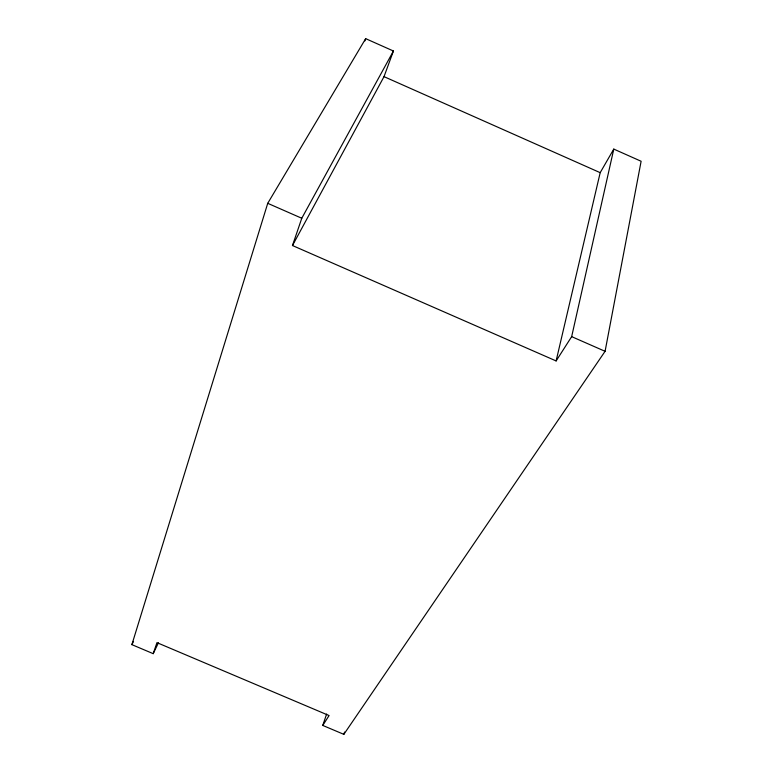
<?xml version="1.0" encoding="UTF-8"?>
<svg xmlns="http://www.w3.org/2000/svg" width="773" height="773" viewBox="0 0 773 773"><rect width="100%" height="100%" fill="white"/><g stroke="black" fill="none" stroke-linecap="round" stroke-linejoin="round"><path stroke-width="1.16" d="M326.621 714.039L322.766 725.432L343.84 734.35L605.085 351.309L641.117 161.257L613.781 149.092L600.186 172.669L556.116 360.933L292.474 245.534L301.779 218.257L393.428 51.008L365.677 38.65L267.729 203.318L131.883 644.643L153.209 653.668L158.436 642.807M556.116 360.933L571.662 336.642L613.781 149.092M343.84 734.35L344.574 732.06M153.209 653.668L156.967 642.643L329.085 715.556L322.766 725.432M364.885 40.93L365.677 38.65M292.474 245.534L384.017 76.643L393.428 51.008M131.883 644.643L133.507 641.406M267.729 203.318L301.779 218.257M571.662 336.642L605.085 351.309M384.017 76.643L600.186 172.669"/></g></svg>
